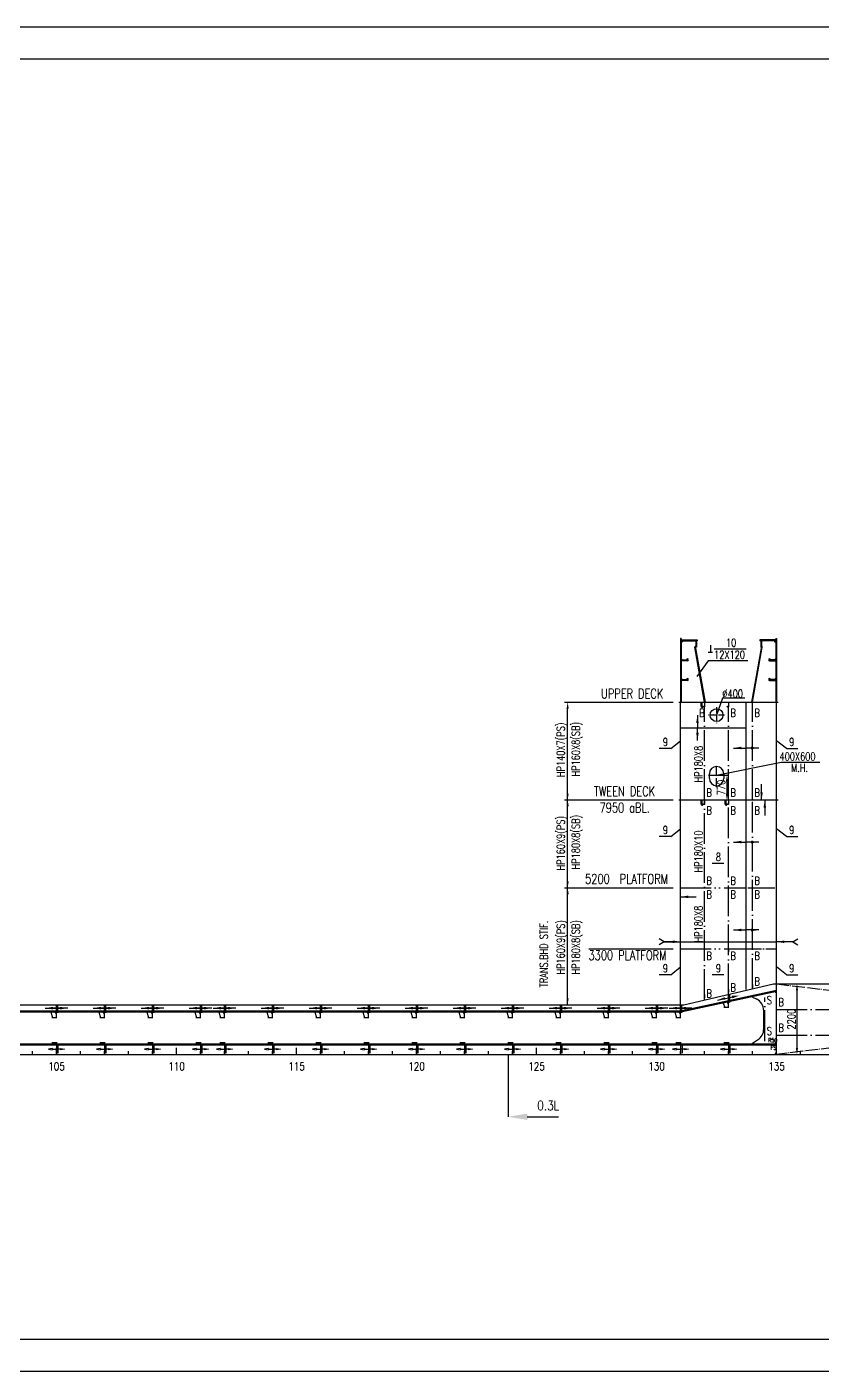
# Model space of a CAD drawing. Extents: x 415092 to 563892, y 353310 to 398399.
# Drawn here: x 500669 to 525520, y 356299 to 398299 of the extents above; entities that cross this region are included whole.
import ezdxf
from ezdxf.enums import TextEntityAlignment as Align

# ---------------------------------------------------------------- set-up
doc = ezdxf.new("R2010")
doc.units = 0
doc.header["$LTSCALE"] = 40
doc.header["$MEASUREMENT"] = 0
for name, pattern in [('ACAD_ISO04W100', [30.5, 24, -3, 0.5, -3]), ('ACAD_ISO05W100', [34, 24, -3, 0.5, -3, 0.5, -3]), ('CENTER110', [12.2, 10, -1, 0.2, -1]), ('DOT106', [0.6, 0, -0.6])]:
    doc.linetypes.add(name, pattern=pattern)
doc.layers.get('0').update_dxf_attribs({"linetype": 'CONTINUOUS'})
doc.layers.get('DEFPOINTS').update_dxf_attribs({"linetype": 'CONTINUOUS'})
for name, color, linetype in [('03CENTER', 3, 'CENTER110'), ('16LOCK', 9, 'DOT106'), ('BT_ENG', 7, 'CONTINUOUS'), ('C-CEN', 4, 'ACAD_ISO04W100'), ('C-CON', 4, 'CONTINUOUS'), ('C-PH', 4, 'ACAD_ISO05W100'), ('CON-SIGN', 5, 'CONTINUOUS'), ('FRAME', 7, 'CONTINUOUS'), ('TEXT-ENG', 7, 'CONTINUOUS'), ('Y-CON', 2, 'CONTINUOUS'), ('Y-PH', 2, 'ACAD_ISO05W100')]:
    doc.layers.add(name, color=color, linetype=linetype)
doc.styles.add('ROMANS', font='romans.shx', dxfattribs={"width": 0.75, "height": 250, "bigfont": 'hzdx.shx'})
doc.dimstyles.new('DM-100', dxfattribs={"dimscale": 0, "dimtxt": 250, "dimasz": 200, "dimexe": 30, "dimexo": 30, "dimgap": 50, "dimtad": 1, "dimdec": 0, "dimzin": 0, "dimdsep": 46, "dimtxsty": 'ROMANS', "dimcen": 0, "dimclrd": 1, "dimclre": 1, "dimclrt": 1, "dimadec": 0, "dimazin": 0, "dimtfac": 1, "dimtdec": 0, "dimtmove": 0, "dimatfit": 3, "dimfxl": 1, "dimtolj": 1, "dimtzin": 0, "dimarcsym": 0})

# ---------------------------------------------------------------- blocks, each defined once
blk = doc.blocks.new('A$C5B792903')
blk.add_line((508, 91), (0, 91))
blk.add_line((508, 91), (0, 91))
blk.add_lwpolyline([(0, 91, 0, 80, 0), (242, 91, 80, 80, 0)], format="xyseb")
blk.add_lwpolyline([(0, 91, 0, 80, 0), (242, 91, 80, 80, 0)], format="xyseb")
at = {"layer": 'C-CON'}
for q in [(666, 182), (666, 0)]:
    blk.add_line((508, 91), q, dxfattribs=at)
blk = doc.blocks.new('*D129')
at = {"color": 1, "linetype": 'ByBlock', "transparency": 16777216}
for p, q in [((522251, 380786), (522574, 380786)), ((522544, 380586), (522544, 380216)), ((522251, 380016), (522574, 380016))]:
    blk.add_line(p, q, dxfattribs=at)
for points in [[(522511, 380586), (522578, 380586), (522544, 380786)], [(522511, 380216), (522578, 380216), (522544, 380016)]]:
    blk.add_solid(points, dxfattribs=at)
at = {"layer": 'DEFPOINTS', "color": 0, "linetype": 'ByBlock', "transparency": 16777216}
for p in [(522221, 380786), (522221, 380016), (522544, 380016)]:
    blk.add_point(p, dxfattribs=at)
at = {"color": 1, "linetype": 'ByBlock', "transparency": 16777216, "insert": (522369, 380401), "char_height": 250, "attachment_point": 5, "rotation": 90, "style": 'ROMANS'}
blk.add_mtext('\\A1;770', dxfattribs=at)
blk = doc.blocks.new('_CLOSEDBLANK')
at = {"color": 0, "linetype": 'ByBlock'}
for p, q in [((-1, 0.17), (0, 0)), ((-1, 0.17), (-1, -0.17)), ((0, 0), (-1, -0.17))]:
    blk.add_line(p, q, dxfattribs=at)

msp = doc.modelspace()

# ---------------------------------------------------------------- linework, layer by layer
at = {"color": 2}
for p, q in [((417692.4, 397299.4), (562792.4, 397299.4)), ((417692.4, 357299.4), (562792.4, 357299.4))]:
    msp.add_line(p, q, dxfattribs=at)
for p, q in [((522141.93, 378869.98), (523150.65, 378869.98)), ((521963.91, 378487.4), (521605.94, 377999.64)), ((523198.02, 378487.4), (521963.91, 378487.4)), ((521741.41, 377074.16), (521741.41, 377196.08)), ((522403.42, 377323.3), (522221.41, 376796.12)), ((523108.49, 377323.3), (522403.42, 377323.3)), ((521623.67, 376789.23), (521623.67, 376598.33)), ((520789.48, 375749.95), (521096.41, 375996.08)), ((524403.34, 375749.95), (524096.41, 375996.08)), ((520789.48, 375749.95), (520429.58, 375749.95)), ((522753.34, 375768.06), (522944.23, 375768.06)), ((523539.49, 375768.06), (523348.6, 375768.06)), ((524403.34, 375749.95), (524763.25, 375749.95)), ((523627.66, 374146.08), (523627.66, 374636.97)), ((521741.41, 374024.16), (521741.41, 374146.08)), ((521741.41, 374024.16), (521741.41, 374146.08)), ((522491.41, 374024.16), (522491.41, 374146.08)), ((522491.41, 374024.16), (522491.41, 374146.08)), ((523728.08, 374146.08), (523728.08, 373655.18)), ((520789.77, 372999.95), (520429.87, 372999.95)), ((520789.77, 372999.95), (521096.7, 373246.08)), ((524403.34, 372999.95), (524096.41, 373246.08)), ((524403.34, 372999.95), (524763.25, 372999.95)), ((522753.34, 372830.25), (522944.23, 372830.25)), ((523539.49, 372830.25), (523348.6, 372830.25)), ((522445.48, 372156.2), (522085.58, 372156.2)), ((521095.26, 371117.07), (521286.16, 371117.07)), ((522753.34, 370082.7), (522944.23, 370082.7)), ((523539.49, 370082.7), (523348.6, 370082.7)), ((521096.41, 369714.08), (524096.41, 369714.08)), ((520789.48, 368680.73), (521096.41, 368926.86)), ((524403.34, 368680.73), (524096.41, 368926.86)), ((520789.48, 368680.73), (520429.58, 368680.73)), ((522445.19, 368680.73), (522085.29, 368680.73)), ((524403.34, 368680.73), (524763.25, 368680.73)), ((521094.62, 367553.09), (524096.41, 368203.1)), ((521099.88, 367523.55), (524101.66, 368173.56)), ((522248.5, 367894.49), (522729.56, 367992.29)), ((479094.62, 367556.07), (521094.62, 367556.07)), ((479094.62, 367526.07), (521094.62, 367526.07)), ((501239.6, 367640.01), (501730.49, 367640.01)), ((501414.62, 367526.07), (501474.62, 367339.07)), ((501949.65, 367640.01), (501458.76, 367640.01)), ((502739.6, 367640.01), (503230.49, 367640.01)), ((502914.62, 367526.07), (502974.62, 367339.07)), ((503449.65, 367640.01), (502958.76, 367640.01)), ((504239.6, 367640.01), (504730.49, 367640.01)), ((504414.62, 367526.07), (504474.62, 367339.07)), ((504949.65, 367640.01), (504458.76, 367640.01)), ((505739.6, 367640.01), (506230.49, 367640.01)), ((505914.62, 367526.07), (505974.62, 367339.07)), ((506449.65, 367640.01), (505958.76, 367640.01)), ((506489.6, 367640.01), (506980.49, 367640.01)), ((506664.62, 367526.07), (506724.62, 367339.07)), ((507199.65, 367640.01), (506708.76, 367640.01)), ((507989.6, 367640.01), (508480.49, 367640.01)), ((508164.62, 367526.07), (508224.62, 367339.07)), ((508699.65, 367640.01), (508208.76, 367640.01)), ((509489.6, 367640.01), (509980.49, 367640.01)), ((509664.62, 367526.07), (509724.62, 367339.07)), ((510199.65, 367640.01), (509708.76, 367640.01)), ((510989.6, 367640.01), (511480.49, 367640.01)), ((511164.62, 367526.07), (511224.62, 367339.07)), ((511699.65, 367640.01), (511208.76, 367640.01)), ((512489.6, 367640.01), (512980.49, 367640.01)), ((512664.62, 367526.07), (512724.62, 367339.07)), ((513199.65, 367640.01), (512708.76, 367640.01)), ((513989.6, 367640.01), (514480.49, 367640.01)), ((514164.62, 367526.07), (514224.62, 367339.07)), ((514699.65, 367640.01), (514208.76, 367640.01)), ((515489.6, 367640.01), (515980.49, 367640.01)), ((515664.62, 367526.07), (515724.62, 367339.07)), ((516199.65, 367640.01), (515708.76, 367640.01)), ((516989.6, 367640.01), (517480.49, 367640.01)), ((517164.62, 367526.07), (517224.62, 367339.07)), ((517699.65, 367640.01), (517208.76, 367640.01)), ((518489.6, 367640.01), (518980.49, 367640.01)), ((518664.62, 367526.07), (518724.62, 367339.07)), ((519199.65, 367640.01), (518708.76, 367640.01)), ((519989.6, 367640.01), (520480.49, 367640.01)), ((520164.62, 367526.07), (520224.62, 367339.07)), ((520699.65, 367640.01), (520208.76, 367640.01)), ((520739.6, 367640.01), (521230.49, 367640.01)), ((520914.62, 367526.07), (520974.62, 367339.07)), ((521449.65, 367640.01), (520958.76, 367640.01)), ((522425.23, 367810.54), (522476.41, 367664.28)), ((500846.41, 366196.08), (500846.41, 366296.08)), ((501596.41, 366196.08), (501596.41, 366396.08)), ((502346.41, 366196.08), (502346.41, 366296.08)), ((503096.41, 366196.08), (503096.41, 366296.08)), ((503846.41, 366196.08), (503846.41, 366296.08)), ((504596.41, 366196.08), (504596.41, 366296.08)), ((505346.41, 366196.08), (505346.41, 366396.08)), ((506096.41, 366196.08), (506096.41, 366296.08)), ((506846.41, 366196.08), (506846.41, 366296.08)), ((507596.41, 366196.08), (507596.41, 366296.08)), ((508346.41, 366196.08), (508346.41, 366296.08)), ((509096.41, 366196.08), (509096.41, 366396.08)), ((509846.41, 366196.08), (509846.41, 366296.08)), ((510596.41, 366196.08), (510596.41, 366296.08)), ((511346.41, 366196.08), (511346.41, 366296.08)), ((512096.41, 366196.08), (512096.41, 366296.08)), ((512846.41, 366196.08), (512846.41, 366396.08)), ((513596.41, 366196.08), (513596.41, 366296.08)), ((514346.41, 366196.08), (514346.41, 366296.08)), ((515096.41, 366196.08), (515096.41, 366296.08)), ((515846.41, 366196.08), (515846.41, 366296.08)), ((516596.41, 366196.08), (516596.41, 366396.08)), ((517346.41, 366196.08), (517346.41, 366296.08)), ((518096.41, 366196.08), (518096.41, 366296.08)), ((518846.41, 366196.08), (518846.41, 366296.08)), ((519596.41, 366196.08), (519596.41, 366296.08)), ((520346.41, 366196.08), (520346.41, 366396.08)), ((521096.41, 366196.08), (521096.41, 366296.08)), ((521846.41, 366196.08), (521846.41, 366296.08)), ((522596.41, 366196.08), (522596.41, 366296.08)), ((523346.41, 366196.08), (523346.41, 366296.08)), ((524096.41, 366196.08), (524096.41, 366396.08)), ((524846.41, 366196.08), (524846.41, 366296.08)), ((515706.11, 366196.08), (515706.11, 364247.08))]:
    msp.add_line(p, q)
at = {"color": 1, "linetype": 'ByBlock'}
for p, q in [((517565.75, 367746.07), (517567.53, 376996.08)), ((524734.03, 368196.08), (524734.03, 366396.08))]:
    msp.add_line(p, q, dxfattribs=at)
at = {"color": 0, "linetype": 'ByBlock'}
msp.add_line((516306.11, 364247.08), (517284.49, 364247.08), dxfattribs=at)
for points in [[(521623.67, 376789.23, 0, 80, 0), (521623.67, 376547.4, 80, 80, 0)], [(521623.67, 376003.08, 0, 80, 0), (521623.67, 376244.91, 80, 80, 0)], [(522753.34, 375768.06, 0, 80, 0), (522995.17, 375768.06, 80, 80, 0)], [(523539.49, 375768.06, 0, 80, 0), (523297.66, 375768.06, 80, 80, 0)], [(523627.66, 374146.08, 0, 80, 0), (523627.66, 374387.91, 80, 80, 0)], [(523728.08, 374146.08, 0, 80, 0), (523728.08, 373904.24, 80, 80, 0)], [(522753.34, 372830.25, 0, 80, 0), (522995.17, 372830.25, 80, 80, 0)], [(523539.49, 372830.25, 0, 80, 0), (523297.66, 372830.25, 80, 80, 0)], [(521095.26, 371117.07, 0, 80, 0), (521337.09, 371117.07, 80, 80, 0)], [(522753.34, 370082.7, 0, 80, 0), (522995.17, 370082.7, 80, 80, 0)], [(523539.49, 370082.7, 0, 80, 0), (523297.66, 370082.7, 80, 80, 0)], [(522248.5, 367894.49, 0, 80, 0), (522485.49, 367942.67, 80, 80, 0)], [(522944.32, 368035.95, 0, 80, 0), (522707.34, 367987.77, 80, 80, 0)], [(501239.6, 367640.01, 0, 80, 0), (501481.43, 367640.01, 80, 80, 0)], [(501949.65, 367640.01, 0, 80, 0), (501707.82, 367640.01, 80, 80, 0)], [(502739.6, 367640.01, 0, 80, 0), (502981.43, 367640.01, 80, 80, 0)], [(503449.65, 367640.01, 0, 80, 0), (503207.82, 367640.01, 80, 80, 0)], [(504239.6, 367640.01, 0, 80, 0), (504481.43, 367640.01, 80, 80, 0)], [(504949.65, 367640.01, 0, 80, 0), (504707.82, 367640.01, 80, 80, 0)], [(505739.6, 367640.01, 0, 80, 0), (505981.43, 367640.01, 80, 80, 0)], [(506449.65, 367640.01, 0, 80, 0), (506207.82, 367640.01, 80, 80, 0)], [(506489.6, 367640.01, 0, 80, 0), (506731.43, 367640.01, 80, 80, 0)], [(507199.65, 367640.01, 0, 80, 0), (506957.82, 367640.01, 80, 80, 0)], [(507989.6, 367640.01, 0, 80, 0), (508231.43, 367640.01, 80, 80, 0)], [(508699.65, 367640.01, 0, 80, 0), (508457.82, 367640.01, 80, 80, 0)], [(509489.6, 367640.01, 0, 80, 0), (509731.43, 367640.01, 80, 80, 0)], [(510199.65, 367640.01, 0, 80, 0), (509957.82, 367640.01, 80, 80, 0)], [(510989.6, 367640.01, 0, 80, 0), (511231.43, 367640.01, 80, 80, 0)], [(511699.65, 367640.01, 0, 80, 0), (511457.82, 367640.01, 80, 80, 0)], [(512489.6, 367640.01, 0, 80, 0), (512731.43, 367640.01, 80, 80, 0)], [(513199.65, 367640.01, 0, 80, 0), (512957.82, 367640.01, 80, 80, 0)], [(513989.6, 367640.01, 0, 80, 0), (514231.43, 367640.01, 80, 80, 0)], [(514699.65, 367640.01, 0, 80, 0), (514457.82, 367640.01, 80, 80, 0)], [(515489.6, 367640.01, 0, 80, 0), (515731.43, 367640.01, 80, 80, 0)], [(516199.65, 367640.01, 0, 80, 0), (515957.82, 367640.01, 80, 80, 0)], [(516989.6, 367640.01, 0, 80, 0), (517231.43, 367640.01, 80, 80, 0)], [(517699.65, 367640.01, 0, 80, 0), (517457.82, 367640.01, 80, 80, 0)], [(518489.6, 367640.01, 0, 80, 0), (518731.43, 367640.01, 80, 80, 0)], [(519199.65, 367640.01, 0, 80, 0), (518957.82, 367640.01, 80, 80, 0)], [(519989.6, 367640.01, 0, 80, 0), (520231.43, 367640.01, 80, 80, 0)], [(520699.65, 367640.01, 0, 80, 0), (520457.82, 367640.01, 80, 80, 0)], [(520739.6, 367640.01, 0, 80, 0), (520981.43, 367640.01, 80, 80, 0)], [(521449.65, 367640.01, 0, 80, 0), (521207.82, 367640.01, 80, 80, 0)]]:
    msp.add_lwpolyline(points, format="xyseb")
at = {"color": 1}
msp.add_lwpolyline([(520896.41, 369714.08), (520546.7, 369714.08)], dxfattribs=at)
msp.add_circle((522221.41, 376796.12), 200)
for centre, radius, start, end in [((521791.41, 377074.16), 50, 180, 220.300494), ((521772.35, 377057.99), 25, 220.300494, 355.621629), ((521796.41, 377081.08), 25, 180, 270), ((521791.41, 374024.16), 50, 180, 220.300494), ((521791.41, 374024.16), 50, 180, 220.300494), ((521772.35, 374007.99), 25, 220.300494, 355.621629), ((521772.35, 374007.99), 25, 220.300494, 355.621629), ((521796.41, 374031.08), 25, 180, 270), ((521796.41, 374031.08), 25, 180, 270), ((522541.41, 374024.16), 50, 180, 220.300494), ((522541.41, 374024.16), 50, 180, 220.300494), ((522522.35, 374007.99), 25, 220.300494, 355.621629), ((522522.35, 374007.99), 25, 220.300494, 355.621629), ((522546.41, 374031.08), 25, 180, 270), ((522546.41, 374031.08), 25, 180, 270), ((501594.62, 367526.07), 50, 180, 270), ((503094.62, 367526.07), 50, 180, 270), ((504594.62, 367526.07), 50, 180, 270), ((506094.62, 367526.07), 50, 180, 270), ((506844.62, 367526.07), 50, 180, 270), ((508344.62, 367526.07), 50, 180, 270), ((509844.62, 367526.07), 50, 180, 270), ((511344.62, 367526.07), 50, 180, 270), ((512844.62, 367526.07), 50, 180, 270), ((514344.62, 367526.07), 50, 180, 270), ((515844.62, 367526.07), 50, 180, 270), ((517344.62, 367526.07), 50, 180, 270), ((518844.62, 367526.07), 50, 180, 270), ((520344.62, 367526.07), 50, 180, 270), ((521094.62, 367526.07), 50, 180, 270), ((522598.86, 367836.64), 50, 180, 270)]:
    msp.add_arc(centre, radius, start, end)
at = {"color": 1, "linetype": 'ByBlock'}
for points in [[(517534.2, 376996.08), (517600.87, 376996.08), (517567.53, 377196.08)], [(517534.2, 374346.08), (517600.87, 374346.08), (517567.53, 374146.08)], [(517534.2, 373946.08), (517600.87, 373946.08), (517567.53, 374146.08)], [(517534.2, 371598.08), (517600.87, 371598.08), (517567.53, 371398.08)], [(517534.2, 371198.08), (517600.87, 371198.08), (517567.53, 371398.08)], [(524700.7, 368196.08), (524767.37, 368196.08), (524734.03, 368396.08)], [(517532.41, 367946.07), (517599.08, 367946.07), (517565.75, 367746.07)], [(524700.7, 366396.08), (524767.37, 366396.08), (524734.03, 366196.08)]]:
    msp.add_solid(points, dxfattribs=at)
at = {"color": 1}
msp.add_solid([(520896.41, 369747.41), (521096.41, 369714.08), (520896.41, 369680.74)], dxfattribs=at)
at = {"color": 0, "linetype": 'ByBlock'}
msp.add_solid([(516306.11, 364347.08), (516306.11, 364147.08), (515706.11, 364247.08)], dxfattribs=at)
at = {"layer": '03CENTER'}
for p, q in [((542846.41, 368396.08), (524096.41, 366196.08)), ((524096.41, 368396.08), (542846.41, 366196.08))]:
    msp.add_line(p, q, dxfattribs=at)
at = {"layer": '16LOCK'}
msp.add_line((474021.41, 366196.08), (520521.41, 366196.08), dxfattribs=at)
at = {"layer": 'BT_ENG'}
for p, q in [((415192.4, 398299.4), (563792.4, 398299.4)), ((415192.4, 356299.4), (563792.4, 356299.4))]:
    msp.add_line(p, q, dxfattribs=at)
at = {"layer": 'C-CEN'}
for p, q in [((521771.41, 377081.08), (521771.41, 377196.08)), ((523346.41, 374146.08), (523346.41, 377196.08)), ((521846.41, 374146.08), (521846.41, 377056.08)), ((522596.41, 374146.08), (522596.41, 377056.08)), ((521771.41, 374031.08), (521771.41, 374146.08)), ((521846.41, 367897.28), (521846.41, 374146.08)), ((522521.41, 374031.08), (522521.41, 374146.08)), ((522596.41, 368071.28), (522596.41, 374146.08)), ((523346.41, 368245.28), (523346.41, 374146.08)), ((523726.41, 366613.25), (523726.41, 367976.3)), ((524096.41, 367596.08), (542846.41, 367596.08)), ((524096.41, 366796.08), (542846.41, 366796.08))]:
    msp.add_line(p, q, dxfattribs=at)
at = {"layer": 'C-CEN', "ltscale": 0.2}
for p, q in [((522471.41, 376796.12), (521971.41, 376796.12)), ((522221.41, 377046.12), (522221.41, 376546.12)), ((521771.41, 374031.08), (521771.41, 374146.08)), ((522521.41, 374031.08), (522521.41, 374146.08))]:
    msp.add_line(p, q, dxfattribs=at)
at = {"layer": 'C-CEN', "ltscale": 0.3}
for p, q in [((522221.41, 374541.08), (522221.41, 375241.68)), ((521971.41, 374916.08), (522471.41, 374916.08))]:
    msp.add_line(p, q, dxfattribs=at)
at = {"layer": 'C-CEN', "ltscale": 0.5}
msp.add_line((523146.41, 369496.08), (524096.41, 369496.08), dxfattribs=at)
at = {"layer": 'C-CON'}
for p, q in [((521116.41, 379186.08), (521096.41, 379186.08)), ((521096.41, 379186.08), (521096.41, 377196.08)), ((521116.41, 379186.08), (521116.41, 377196.08)), ((521116.41, 379146.08), (521616.41, 379146.08)), ((521116.41, 379121.08), (521616.41, 379121.08)), ((521846.41, 377196.08), (521541.49, 378918.92)), ((521568.56, 378891.21), (521543.62, 378889.41)), ((521871.35, 377197.88), (521568.56, 378891.21)), ((521571.41, 379121.08), (521571.41, 378921.08)), ((521591.41, 378921.08), (521571.41, 378921.08)), ((521591.41, 379121.08), (521591.41, 378921.08)), ((521616.41, 379146.08), (521616.41, 379121.08)), ((523321.48, 377197.88), (523624.27, 378891.21)), ((523346.41, 377196.08), (523651.34, 378918.92)), ((523576.41, 379146.08), (523576.41, 379121.08)), ((524076.41, 379146.08), (523576.41, 379146.08)), ((524076.41, 379121.08), (523576.41, 379121.08)), ((523601.41, 379121.08), (523601.41, 378921.08)), ((523601.41, 378921.08), (523621.41, 378921.08)), ((523621.41, 379121.08), (523621.41, 378921.08)), ((523624.27, 378891.21), (523649.2, 378889.41)), ((524076.41, 379186.08), (524096.41, 379186.08)), ((524076.41, 379186.08), (524076.41, 377196.08)), ((524096.41, 379186.08), (524096.41, 377196.08)), ((521316.41, 378496.08), (521116.41, 378496.08)), ((523876.41, 378496.08), (524076.41, 378496.08)), ((521316.41, 377876.08), (521116.41, 377876.08)), ((523876.41, 377876.08), (524076.41, 377876.08)), ((522221.41, 374916.08), (524244.47, 375324.06)), ((524244.47, 375324.06), (525443.67, 375324.06)), ((521996.41, 374816.08), (521996.41, 374966.08)), ((522446.41, 374966.08), (522446.41, 374816.08)), ((523346.41, 368010.02), (523346.41, 367980.02)), ((523346.41, 367980.02), (523462.74, 367926.83)), ((523696.41, 366989.78), (523696.41, 367563.05)), ((446846.41, 366521.08), (524096.41, 366521.08)), ((446846.41, 366496.08), (524071.41, 366496.08)), ((523346.41, 366551.08), (523505.74, 366648.93)), ((523346.41, 366521.08), (523346.41, 366551.08)), ((523947.76, 366521.08), (523947.76, 366496.08)), ((524071.41, 366521.08), (524071.41, 366496.08))]:
    msp.add_line(p, q, dxfattribs=at)
for centre, radius, start, end in [((521116.41, 379121.08), 50, 270, 0), ((521571.41, 378921.08), 30, 90, 184.129913), ((523621.41, 378921.08), 30, 355.870087, 90), ((524076.41, 379121.08), 50, 180, 270), ((521116.41, 378526.08), 30, 0, 90), ((521316.41, 378526.08), 30, 270, 180), ((523876.41, 378526.08), 30, 0, 270), ((524076.41, 378526.08), 30, 90, 180), ((521116.41, 377906.08), 30, 0, 90), ((521316.41, 377906.08), 30, 270, 180), ((523876.41, 377906.08), 30, 0, 270), ((524076.41, 377906.08), 30, 90, 180), ((522221.41, 374966.08), 225, 0, 180), ((522221.41, 374816.08), 225, 180, 0), ((523296.41, 367563.05), 400, 0, 65.428411), ((524101.66, 368173.56), 50, 190.080598, 263.971681), ((523296.41, 366989.78), 400, 301.555686, 0), ((524096.41, 366521.08), 50, 90, 180), ((524096.41, 366196.08), 50, 90, 180)]:
    msp.add_arc(centre, radius, start, end, dxfattribs=at)
at = {"layer": 'C-PH'}
for p, q in [((521623.67, 376789.23), (521623.67, 376396.15)), ((521623.67, 376003.08), (521623.67, 376396.15)), ((522753.34, 375768.06), (523146.41, 375768.06)), ((523539.49, 375768.06), (523146.41, 375768.06)), ((522753.34, 372830.25), (523146.41, 372830.25)), ((523539.49, 372830.25), (523146.41, 372830.25)), ((521095.26, 371117.07), (521584.48, 371117.07)), ((522753.34, 370082.7), (523146.41, 370082.7)), ((523539.49, 370082.7), (523146.41, 370082.7))]:
    msp.add_line(p, q, dxfattribs=at)
at = {"layer": 'CON-SIGN', "color": 1}
for points in [[(501470.61, 366354.98), (501596.41, 366354.98)], [(501722.22, 366354.98), (501596.41, 366354.98)], [(502970.61, 366354.98), (503096.41, 366354.98)], [(503222.22, 366354.98), (503096.41, 366354.98)], [(504470.61, 366354.98), (504596.41, 366354.98)], [(504722.22, 366354.98), (504596.41, 366354.98)], [(505970.61, 366354.98), (506096.41, 366354.98)], [(506222.22, 366354.98), (506096.41, 366354.98)], [(506720.61, 366354.98), (506846.41, 366354.98)], [(506972.22, 366354.98), (506846.41, 366354.98)], [(508220.61, 366354.98), (508346.41, 366354.98)], [(508472.22, 366354.98), (508346.41, 366354.98)], [(509720.61, 366354.98), (509846.41, 366354.98)], [(509972.22, 366354.98), (509846.41, 366354.98)], [(511220.61, 366354.98), (511346.41, 366354.98)], [(511472.22, 366354.98), (511346.41, 366354.98)], [(512720.61, 366354.98), (512846.41, 366354.98)], [(512972.22, 366354.98), (512846.41, 366354.98)], [(514220.61, 366354.98), (514346.41, 366354.98)], [(514472.22, 366354.98), (514346.41, 366354.98)], [(515720.61, 366354.98), (515846.41, 366354.98)], [(515972.22, 366354.98), (515846.41, 366354.98)], [(517220.61, 366354.98), (517346.41, 366354.98)], [(517472.22, 366354.98), (517346.41, 366354.98)], [(518720.61, 366354.98), (518846.41, 366354.98)], [(518972.22, 366354.98), (518846.41, 366354.98)], [(520220.61, 366354.98), (520346.41, 366354.98)], [(520472.22, 366354.98), (520346.41, 366354.98)], [(520970.61, 366354.98), (521096.41, 366354.98)], [(521222.22, 366354.98), (521096.41, 366354.98)], [(522470.61, 366354.98), (522596.41, 366354.98)], [(522722.22, 366354.98), (522596.41, 366354.98)]]:
    msp.add_lwpolyline(points, dxfattribs=at)
at = {"layer": 'TEXT-ENG', "color": 1}
for p, q in [((517467.71, 377196.08), (520861.46, 377196.08)), ((517467.71, 374146.08), (520861.46, 374146.08)), ((517467.71, 371398.08), (520861.46, 371398.08)), ((518227.47, 369496.08), (520861.46, 369496.08))]:
    msp.add_line(p, q, dxfattribs=at)
at = {"layer": 'Y-CON'}
for p, q in [((522027.95, 378982.84), (522027.95, 378757.97)), ((521116.41, 378526.08), (521316.41, 378526.08)), ((521959.61, 378757.97), (522096.29, 378757.97)), ((524076.41, 378526.08), (523876.41, 378526.08)), ((521116.41, 377906.08), (521316.41, 377906.08)), ((524076.41, 377906.08), (523876.41, 377906.08)), ((521046.41, 377196.08), (521896.41, 377196.08)), ((521094.62, 367746.07), (521096.41, 377196.08)), ((521896.41, 377196.08), (524146.41, 377196.08)), ((523146.41, 368227.19), (523146.41, 377196.08)), ((524096.41, 366196.08), (524096.41, 377196.08)), ((521096.26, 376396.23), (523146.41, 376396.08)), ((521046.41, 374146.08), (524146.41, 374146.08)), ((523196.41, 371396.08), (524046.41, 371396.08)), ((522596.41, 369496.08), (522596.41, 369396.08)), ((521194.62, 367746.07), (523996.41, 368396.08)), ((523346.41, 368375.15), (523346.41, 368275.15)), ((523996.41, 368396.08), (542846.41, 368396.08)), ((521847.31, 368061.82), (521847.31, 367961.82)), ((522596.41, 368235.61), (522596.41, 368135.61)), ((522596.41, 367649.28), (522596.41, 368071.28)), ((522636.41, 367820.33), (522636.41, 368071.28)), ((524096.41, 366276.08), (524096.41, 368316.08)), ((478994.62, 367746.07), (521194.62, 367746.07)), ((501594.62, 367324.07), (501594.62, 367746.07)), ((501634.62, 367495.11), (501634.62, 367746.07)), ((503094.62, 367324.07), (503094.62, 367746.07)), ((503134.62, 367495.11), (503134.62, 367746.07)), ((504594.62, 367324.07), (504594.62, 367746.07)), ((504634.62, 367495.11), (504634.62, 367746.07)), ((506094.62, 367324.07), (506094.62, 367746.07)), ((506134.62, 367495.11), (506134.62, 367746.07)), ((506844.62, 367324.07), (506844.62, 367746.07)), ((506884.62, 367495.11), (506884.62, 367746.07)), ((508344.62, 367324.07), (508344.62, 367746.07)), ((508384.62, 367495.11), (508384.62, 367746.07)), ((509844.62, 367324.07), (509844.62, 367746.07)), ((509884.62, 367495.11), (509884.62, 367746.07)), ((511344.62, 367324.07), (511344.62, 367746.07)), ((511384.62, 367495.11), (511384.62, 367746.07)), ((512844.62, 367324.07), (512844.62, 367746.07)), ((512884.62, 367495.11), (512884.62, 367746.07)), ((514344.62, 367324.07), (514344.62, 367746.07)), ((514384.62, 367495.11), (514384.62, 367746.07)), ((515844.62, 367324.07), (515844.62, 367746.07)), ((515884.62, 367495.11), (515884.62, 367746.07)), ((517344.62, 367324.07), (517344.62, 367746.07)), ((517384.62, 367495.11), (517384.62, 367746.07)), ((518844.62, 367324.07), (518844.62, 367746.07)), ((518884.62, 367495.11), (518884.62, 367746.07)), ((520344.62, 367324.07), (520344.62, 367746.07)), ((520384.62, 367495.11), (520384.62, 367746.07)), ((521094.62, 367324.07), (521094.62, 367746.07)), ((521134.62, 367495.11), (521134.62, 367746.07)), ((522596.41, 367664.28), (522446.41, 367664.28)), ((522596.41, 367904.61), (522596.41, 367804.61)), ((501594.62, 367339.07), (501444.62, 367339.07)), ((503094.62, 367339.07), (502944.62, 367339.07)), ((504594.62, 367339.07), (504444.62, 367339.07)), ((506094.62, 367339.07), (505944.62, 367339.07)), ((506844.62, 367339.07), (506694.62, 367339.07)), ((508344.62, 367339.07), (508194.62, 367339.07)), ((509844.62, 367339.07), (509694.62, 367339.07)), ((511344.62, 367339.07), (511194.62, 367339.07)), ((512844.62, 367339.07), (512694.62, 367339.07)), ((514344.62, 367339.07), (514194.62, 367339.07)), ((515844.62, 367339.07), (515694.62, 367339.07)), ((517344.62, 367339.07), (517194.62, 367339.07)), ((518844.62, 367339.07), (518694.62, 367339.07)), ((520344.62, 367339.07), (520194.62, 367339.07)), ((521094.62, 367339.07), (520944.62, 367339.07)), ((501446.41, 366566.08), (501596.41, 366566.08)), ((501596.41, 366576.08), (501596.41, 366196.08)), ((501596.41, 366536.08), (501596.41, 366196.08)), ((501636.41, 366464.81), (501636.41, 366237.8)), ((502946.41, 366566.08), (503096.41, 366566.08)), ((503096.41, 366576.08), (503096.41, 366196.08)), ((503096.41, 366536.08), (503096.41, 366196.08)), ((503136.41, 366464.81), (503136.41, 366237.8)), ((504446.41, 366566.08), (504596.41, 366566.08)), ((504596.41, 366576.08), (504596.41, 366196.08)), ((504596.41, 366536.08), (504596.41, 366196.08)), ((504636.41, 366464.81), (504636.41, 366237.8)), ((505946.41, 366566.08), (506096.41, 366566.08)), ((506096.41, 366576.08), (506096.41, 366196.08)), ((506096.41, 366536.08), (506096.41, 366196.08)), ((506136.41, 366464.81), (506136.41, 366237.8)), ((506696.41, 366566.08), (506846.41, 366566.08)), ((506846.41, 366576.08), (506846.41, 366196.08)), ((506846.41, 366536.08), (506846.41, 366196.08)), ((506886.41, 366464.81), (506886.41, 366237.8)), ((508196.41, 366566.08), (508346.41, 366566.08)), ((508346.41, 366576.08), (508346.41, 366196.08)), ((508346.41, 366536.08), (508346.41, 366196.08)), ((508386.41, 366464.81), (508386.41, 366237.8)), ((509696.41, 366566.08), (509846.41, 366566.08)), ((509846.41, 366576.08), (509846.41, 366196.08)), ((509846.41, 366536.08), (509846.41, 366196.08)), ((509886.41, 366464.81), (509886.41, 366237.8)), ((511196.41, 366566.08), (511346.41, 366566.08)), ((511346.41, 366576.08), (511346.41, 366196.08)), ((511346.41, 366536.08), (511346.41, 366196.08)), ((511386.41, 366464.81), (511386.41, 366237.8)), ((512696.41, 366566.08), (512846.41, 366566.08)), ((512846.41, 366576.08), (512846.41, 366196.08)), ((512846.41, 366536.08), (512846.41, 366196.08)), ((512886.41, 366464.81), (512886.41, 366237.8)), ((514196.41, 366566.08), (514346.41, 366566.08)), ((514346.41, 366576.08), (514346.41, 366196.08)), ((514346.41, 366536.08), (514346.41, 366196.08)), ((514386.41, 366464.81), (514386.41, 366237.8)), ((515696.41, 366566.08), (515846.41, 366566.08)), ((515846.41, 366576.08), (515846.41, 366196.08)), ((515846.41, 366536.08), (515846.41, 366196.08)), ((515886.41, 366464.81), (515886.41, 366237.8)), ((517196.41, 366566.08), (517346.41, 366566.08)), ((517346.41, 366576.08), (517346.41, 366196.08)), ((517386.41, 366464.81), (517386.41, 366237.8)), ((518696.41, 366566.08), (518846.41, 366566.08)), ((518846.41, 366576.08), (518846.41, 366196.08)), ((518886.41, 366464.81), (518886.41, 366237.8)), ((520196.41, 366566.08), (520346.41, 366566.08)), ((520346.41, 366576.08), (520346.41, 366196.08)), ((520386.41, 366464.81), (520386.41, 366237.8)), ((520946.41, 366566.08), (521096.41, 366566.08)), ((521096.41, 366576.08), (521096.41, 366196.08)), ((521142.62, 366464.81), (521142.62, 366237.8)), ((522446.41, 366566.08), (522596.41, 366566.08)), ((522596.41, 366576.08), (522596.41, 366196.08)), ((522596.41, 366536.08), (522596.41, 366196.08)), ((522636.41, 366464.81), (522636.41, 366237.8)), ((430947.41, 366196.08), (542846.41, 366196.08))]:
    msp.add_line(p, q, dxfattribs=at)
for points in [[(521846.41, 377196.08), (521846.41, 377056.08), (521796.41, 377056.08), (521846.41, 377089.53)], [(522596.41, 377196.08), (522596.41, 377056.08), (522546.41, 377056.08), (522596.41, 377089.53)], [(521846.41, 374146.08), (521846.41, 374006.08), (521796.41, 374006.08), (521846.41, 374046.08)], [(521846.41, 374146.08), (521846.41, 374006.08), (521796.41, 374006.08), (521846.41, 374046.08)], [(522596.41, 374146.08), (522596.41, 374006.08), (522546.41, 374006.08), (522596.41, 374046.08)], [(522596.41, 374146.08), (522596.41, 374006.08), (522546.41, 374006.08), (522596.41, 374046.08)]]:
    msp.add_lwpolyline(points, dxfattribs=at)
at = {"layer": 'Y-PH'}
for p, q in [((521095.32, 371396.08), (523146.41, 371396.08)), ((521094.96, 369496.08), (523146.41, 369496.08))]:
    msp.add_line(p, q, dxfattribs=at)

# ---------------------------------------------------------------- block references
at = {"layer": 'C-CON', "xscale": -1, "rotation": 0.03225112690596}
msp.add_blockref('A$C5B792903', (521096.31, 369622.43), dxfattribs=at)
at = {"layer": 'C-CON'}
msp.add_blockref('A$C5B792903', (524096.41, 369623.27), dxfattribs=at)
at = {"layer": 'CON-SIGN', "color": 1, "yscale": 125, "zscale": 125}
for p, xscale in [((501345.61, 366354.98), -125), ((501847.22, 366354.98), 125), ((502845.61, 366354.98), -125), ((503347.22, 366354.98), 125), ((504345.61, 366354.98), -125), ((504847.22, 366354.98), 125), ((505845.61, 366354.98), -125), ((506347.22, 366354.98), 125), ((506595.61, 366354.98), -125), ((507097.22, 366354.98), 125), ((508095.61, 366354.98), -125), ((508597.22, 366354.98), 125), ((509595.61, 366354.98), -125), ((510097.22, 366354.98), 125), ((511095.61, 366354.98), -125), ((511597.22, 366354.98), 125), ((512595.61, 366354.98), -125), ((513097.22, 366354.98), 125), ((514095.61, 366354.98), -125), ((514597.22, 366354.98), 125), ((515595.61, 366354.98), -125), ((516097.22, 366354.98), 125), ((517095.61, 366354.98), -125), ((517597.22, 366354.98), 125), ((518595.61, 366354.98), -125), ((519097.22, 366354.98), 125), ((520095.61, 366354.98), -125), ((520597.22, 366354.98), 125), ((520845.61, 366354.98), -125), ((521347.22, 366354.98), 125), ((522345.61, 366354.98), -125), ((522847.22, 366354.98), 125)]:
    msp.add_blockref('_CLOSEDBLANK', p, dxfattribs=dict(at, xscale=xscale))

# ---------------------------------------------------------------- texts
at = {"style": 'ROMANS'}
for s, height, width, p in [('400X600', 250, 0.75, (524188.42, 375378.39)), ('M.H.', 250, 0.75, (524548.41, 375018.98)), ('FS', 125, 0.7, (523914.55, 366341.86))]:
    msp.add_text(s, height=height, dxfattribs=dict(at, width=width)).set_placement(p)
at = {"style": 'ROMANS', "width": 0.8}
msp.add_text('0.3L', height=300, dxfattribs=at).set_placement((516961.41, 364597.58), align=Align.MIDDLE)
at = {"char_height": 250, "width": 4189.5335, "style": 'ROMANS'}
for s, insert, attachment_point in [('10', (522518.65, 379184.41), 1), ('12X120', (522145.2, 378806.57), 1), ('\\A1;∅400', (522404.5, 377591.03), 1), ('B', (521682.09, 376990.52), 1), ('B', (522657.1, 376990.52), 1), ('B', (523407.1, 376990.52), 1), ('9', (520542.39, 376081.71), 1), ('9', (524650.44, 376081.71), 3), ('B', (521907.1, 374497.98), 1), ('B', (522657.1, 374497.98), 1), ('B', (523407.1, 374497.98), 1), ('B', (521907.1, 373940.52), 1), ('B', (522657.1, 373940.52), 1), ('B', (523407.1, 373940.52), 1), ('9', (520542.68, 373331.71), 1), ('9', (524650.44, 373331.71), 3), ('8', (522198.39, 372487.96), 1), ('B', (521907.1, 371747.98), 1), ('B', (522657.1, 371747.98), 1), ('B', (523407.1, 371747.98), 1), ('B', (521907.1, 371318.03), 1), ('B', (522657.1, 371318.03), 1), ('B', (523407.1, 371318.03), 1), ('B', (521907.1, 369399.54), 1), ('B', (522657.1, 369399.54), 1), ('B', (523407.1, 369399.54), 1), ('9', (520542.39, 369012.49), 1), ('9', (522198.1, 369012.49), 1), ('9', (524650.44, 369012.49), 3), ('B', (522656.95, 368408.12), 1), ('B', (523406.95, 368599.75), 1), ('B', (521906.95, 368223.49), 1), ('S', (523792.5, 368014.69), 1), ('B', (524156.95, 367950.55), 1), ('B', (524156.95, 367150.55), 1), ('S', (523792.5, 367049.83), 1)]:
    msp.add_mtext(s, dxfattribs=dict(at, insert=insert, attachment_point=attachment_point))
at = {"color": 1, "linetype": 'ByBlock', "char_height": 250, "attachment_point": 5, "rotation": 90, "style": 'ROMANS'}
for s, insert in [(' HP140X7(PS)', (517392.53, 375646.9)), ('HP160X8(SB)', (517862.53, 375729.33)), ('HP180X8', (521656.9, 375263.99)), (' HP160X9(PS)', (517392.53, 372728.07)), ('HP180X8(SB)', (517862.53, 372825.51)), ('HP180X10', (521656.9, 372534.68)), ('HP180X8', (521656.9, 370267.08)), ('TRANS.BHD STIF.', (516822.53, 369330.18)), ('HP160X9(PS)', (517392.53, 369540.18)), ('HP180X8(SB)', (517862.53, 369540.18)), ('\\A1;2200', (524559.03, 367296.08))]:
    msp.add_mtext(s, dxfattribs=dict(at, insert=insert))
at = {"layer": 'C-CON', "ltscale": 0.5, "insert": (523835.14, 366699.28), "char_height": 125, "width": 516.7237, "attachment_point": 1, "style": 'ROMANS'}
msp.add_mtext('R50', dxfattribs=at)
at = {"layer": 'FRAME', "style": 'ROMANS', "width": 0.8}
for s, p in [('105', (501596.41, 365821.08)), ('110', (505346.41, 365821.08)), ('115', (509096.41, 365821.08)), ('120', (512846.41, 365821.08)), ('125', (516596.41, 365821.08)), ('130', (520346.41, 365821.08)), ('135', (524096.41, 365821.08))]:
    msp.add_text(s, height=250, dxfattribs=at).set_placement(p, align=Align.MIDDLE)
at = {"layer": 'TEXT-ENG', "color": 1, "style": 'ROMANS', "width": 0.75}
msp.add_text('7950 aBL.', height=300, dxfattribs=at).set_placement((518565.13, 373754.24))
at = {"layer": 'TEXT-ENG', "color": 1, "char_height": 300, "width": 4189.5335, "attachment_point": 1, "style": 'ROMANS'}
for s, insert in [('UPPER DECK', (518611.24, 377617.01)), ('TWEEN DECK', (518391.09, 374567.01)), ('5200  PLATFORM', (518113.1, 371829.27)), ('3300 PLATFORM', (518218.87, 369442.87))]:
    msp.add_mtext(s, dxfattribs=dict(at, insert=insert))

# ---------------------------------------------------------------- dimensions: what is measured, and where the dimension line sits
dim = msp.add_linear_dim(base=(522544.23, 374146.08), p1=(522221.41, 374916.08), p2=(522221.41, 374146.08), angle=90, dimstyle='DM-100', override={"dimscale": 1, "dimtmove": 1})
dim.commit()
dim.dimension.update_dxf_attribs({"geometry": '*D129', "text_midpoint": (522369.23, 374531.08), "insert": (0, -5869.69)})

doc.saveas('drawing.dxf')
